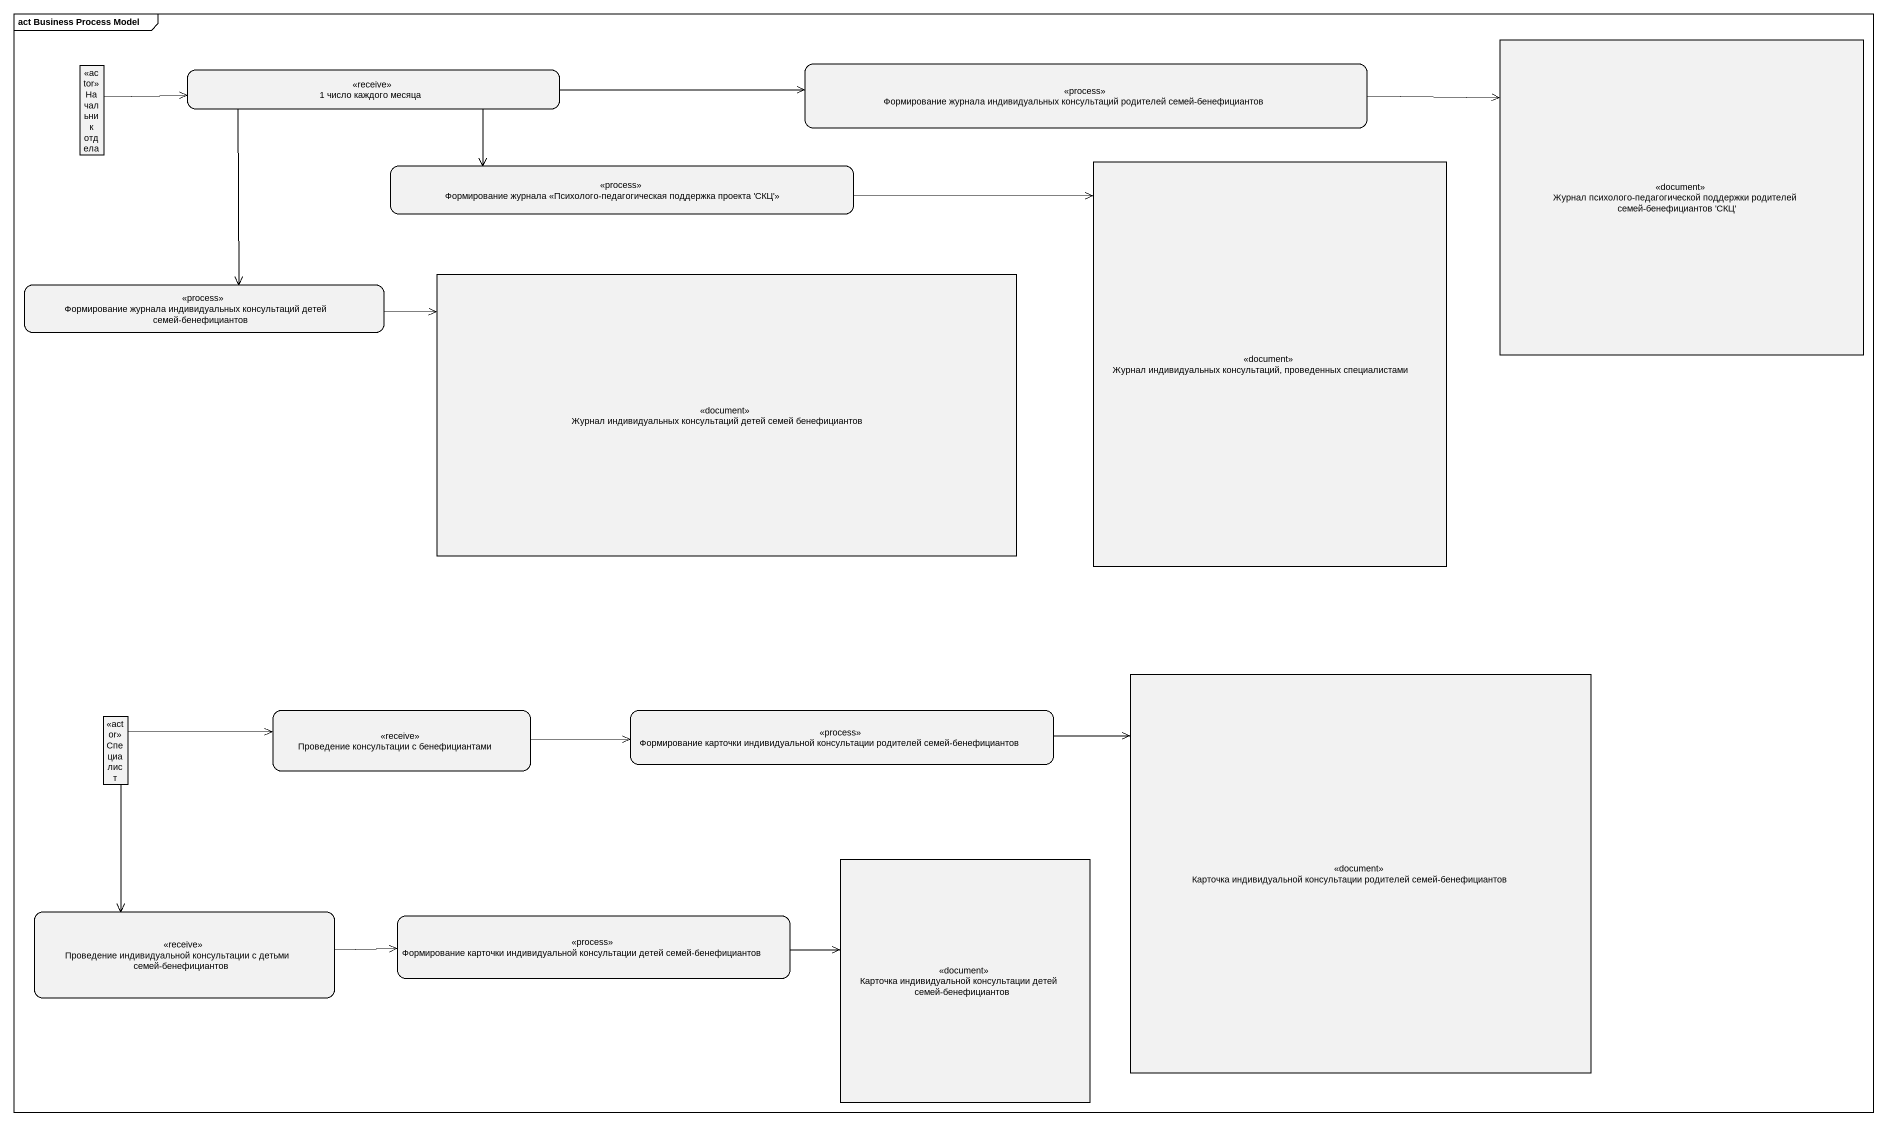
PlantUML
@startuml
mainframe act Business Process Model
hide empty description
state "Журнал психолого-педагогической поддержки родителей семей-бенефициантов 'СКЦ'" as Журнал_психолого <<document>>
state "Начальник отдела" as Начальник_отдела <<actor>>
state "1 число каждого месяца" as s1_число_каждого_месяца <<receive>>
state "Формирование журнала индивидуальных консультаций родителей семей-бенефициантов" as Формирование_журнала <<process>>
state "Формирование журнала <<Психолого-педагогическая поддержка проекта 'СКЦ'>>" as Формирование_журнала_2 <<process>>
state "Журнал индивидуальных консультаций, проведенных специалистами" as Журнал_индивидуальных <<document>>
state "Формирование журнала индивидуальных консультаций детей семей-бенефициантов" as Формирование_журнала_3 <<process>>
state "Журнал индивидуальных консультаций детей семей бенефициантов" as Журнал_индивидуальных_2 <<document>>
state "Карточка индивидуальной консультации родителей семей-бенефициантов" as Карточка_индивидуальной <<document>>
state Специалист <<actor>>
state "Проведение консультации с бенефициантами" as Проведение_консультации_с <<receive>>
state "Формирование карточки индивидуальной консультации родителей семей-бенефициантов" as Формирование_карточки <<process>>
state "Карточка индивидуальной консультации детей семей-бенефициантов" as Карточка_индивидуальной_2 <<document>>
state "Проведение индивидуальной консультации с детьми семей-бенефициантов" as Проведение_индивидуальной <<receive>>
state "Формирование карточки индивидуальной консультации детей семей-бенефициантов" as Формирование_карточки_2 <<process>>
Начальник_отдела -right-> s1_число_каждого_месяца
s1_число_каждого_месяца -right-> Формирование_журнала
s1_число_каждого_месяца -right-> Формирование_журнала_2
s1_число_каждого_месяца --> Формирование_журнала_3
Формирование_журнала -right-> Журнал_психолого
Формирование_журнала_2 -right-> Журнал_индивидуальных
Формирование_журнала_3 -right-> Журнал_индивидуальных_2
Специалист -right-> Проведение_консультации_с
Специалист --> Проведение_индивидуальной
Проведение_консультации_с -right-> Формирование_карточки
Формирование_карточки -right-> Карточка_индивидуальной
Проведение_индивидуальной -right-> Формирование_карточки_2
Формирование_карточки_2 -right-> Карточка_индивидуальной_2
@enduml
